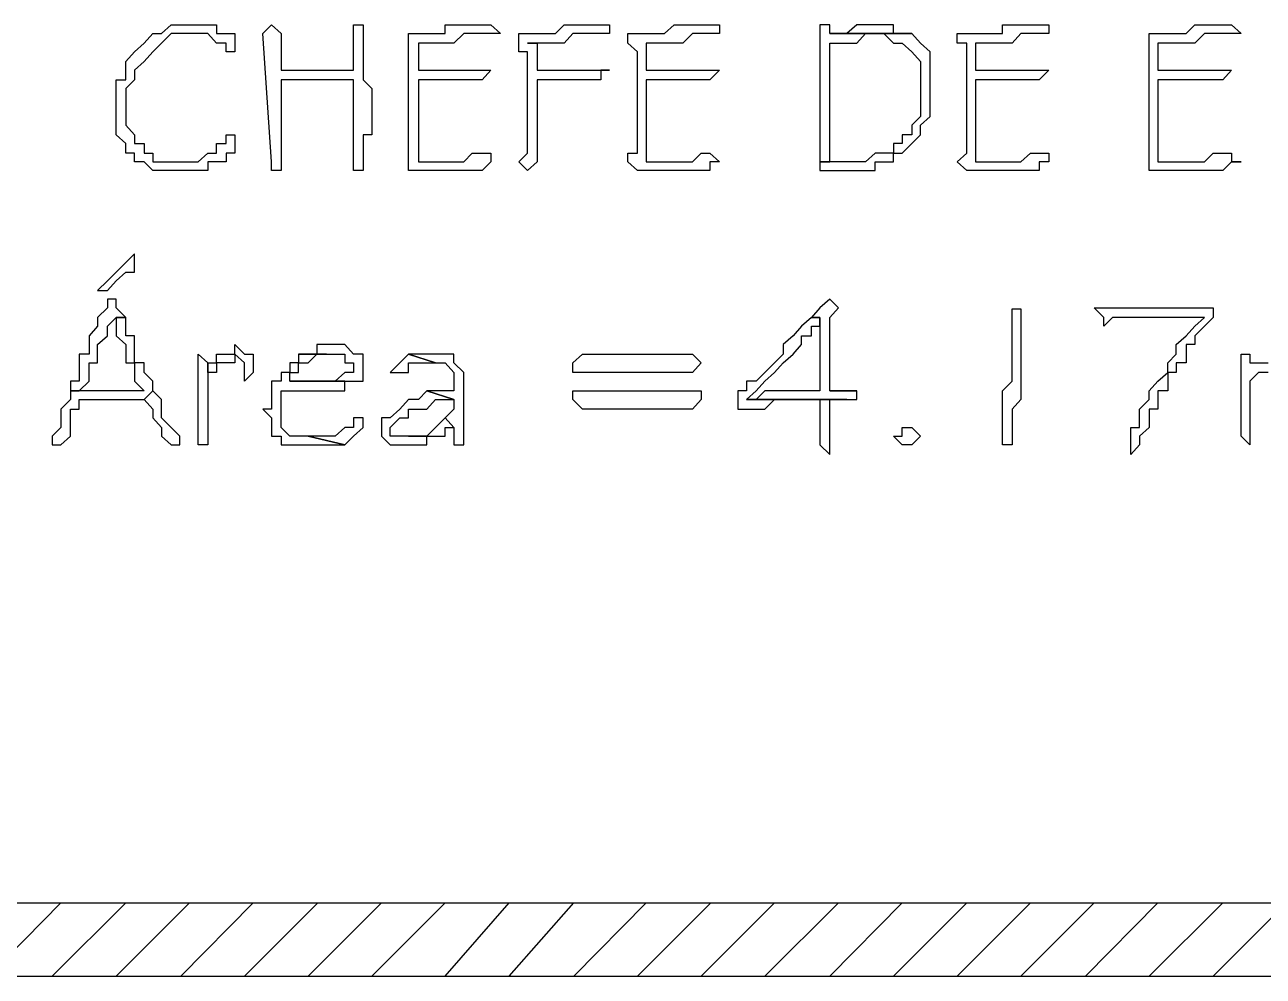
# Model space of a CAD drawing. Header units: millimetres. Extents: x -518.8 to -461.2, y 3.5 to 44.2.
# Drawn here: x -497.324 to -496.461, y 28.933 to 29.595 of the extents above; entities that cross this region are included whole.
import ezdxf

# ---------------------------------------------------------------- set-up
doc = ezdxf.new("R2010")
doc.units = ezdxf.units.MM
doc.header["$MEASUREMENT"] = 0
for name, color, linetype in [('14', 14, 'Continuous'), ('5', 5, 'Continuous'), ('MYSOLIDS', 7, 'Continuous')]:
    doc.layers.add(name, color=color, linetype=linetype)

msp = doc.modelspace()

# ---------------------------------------------------------------- linework, layer by layer
at = {"layer": '14'}
for points in [[(-497.34889, 28.93304), (-497.29852, 28.98417)], [(-497.30453, 28.93304), (-497.2534, 28.98417)], [(-497.26017, 28.93304), (-497.20904, 28.98417)], [(-497.21506, 28.93304), (-497.16468, 28.98417)], [(-497.1707, 28.93304), (-497.11957, 28.98417)], [(-497.12634, 28.93304), (-497.07521, 28.98417)], [(-497.08198, 28.93304), (-497.03085, 28.98417)], [(-497.03085, 28.93304), (-496.98649, 28.98417)], [(-496.98649, 28.93304), (-496.94137, 28.98417)], [(-496.94137, 28.93304), (-496.891, 28.98417)], [(-496.89701, 28.93304), (-496.84589, 28.98417)], [(-496.85265, 28.93304), (-496.80152, 28.98417)], [(-496.80829, 28.93304), (-496.75716, 28.98417)], [(-496.76318, 28.93304), (-496.7128, 28.98417)], [(-496.71882, 28.93304), (-496.66769, 28.98417)], [(-496.67446, 28.93304), (-496.62333, 28.98417)], [(-496.6301, 28.93304), (-496.57897, 28.98417)], [(-496.58498, 28.93304), (-496.53461, 28.98417)], [(-496.54062, 28.93304), (-496.48949, 28.98417)], [(-496.49626, 28.93304), (-496.44513, 28.98417)]]:
    msp.add_lwpolyline(points, dxfattribs=at)
at = {"layer": '5'}
for points in [[(-498.4504, 28.98417), (-495.49025, 28.98417), (-495.49025, 29.58266)], [(-498.4504, 28.93304), (-495.43912, 28.93304)]]:
    msp.add_lwpolyline(points, dxfattribs=at)
at = {"layer": 'MYSOLIDS'}
for points in [[(-497.20904, 29.58943), (-497.21581, 29.58943), (-497.21581, 29.58943), (-497.22183, 29.58943), (-497.22859, 29.58266), (-497.22859, 29.58266), (-497.23461, 29.57665), (-497.23461, 29.57665), (-497.24062, 29.56988), (-497.24062, 29.56988), (-497.24062, 29.56988), (-497.24739, 29.56386), (-497.24739, 29.5571), (-497.24739, 29.5571), (-497.24739, 29.5571), (-497.2534, 29.55108), (-497.2534, 29.54432), (-497.2534, 29.54432), (-497.2534, 29.5383), (-497.2534, 29.53153), (-497.2534, 29.52552), (-497.2534, 29.52552), (-497.24739, 29.51875), (-497.24739, 29.51274), (-497.24739, 29.51274), (-497.24062, 29.51274), (-497.24062, 29.50597), (-497.23461, 29.50597), (-497.23461, 29.49996), (-497.22859, 29.49996), (-497.22183, 29.49996), (-497.21581, 29.49996), (-497.21581, 29.49996), (-497.20904, 29.49996), (-497.20904, 29.49996), (-497.20303, 29.49996), (-497.20303, 29.49996), (-497.19626, 29.50597), (-497.19626, 29.50597), (-497.19025, 29.50597), (-497.19025, 29.51274), (-497.18348, 29.51274), (-497.18348, 29.51875), (-497.17746, 29.51875), (-497.17746, 29.51875), (-497.17746, 29.51875), (-497.17746, 29.51875), (-497.17746, 29.51875), (-497.17746, 29.51875), (-497.17746, 29.51274), (-497.17746, 29.51274), (-497.17746, 29.50597), (-497.18348, 29.50597), (-497.18348, 29.49996), (-497.19025, 29.49996), (-497.19626, 29.49996), (-497.19626, 29.49394), (-497.19626, 29.49394), (-497.20303, 29.49394), (-497.20904, 29.49394), (-497.20904, 29.49394), (-497.21581, 29.49394), (-497.21581, 29.49394), (-497.22183, 29.49394), (-497.22859, 29.49394), (-497.22859, 29.49394), (-497.23461, 29.49394), (-497.24062, 29.49996), (-497.24062, 29.49996), (-497.24739, 29.49996), (-497.24739, 29.50597), (-497.2534, 29.50597), (-497.2534, 29.51274), (-497.2534, 29.51274), (-497.26017, 29.51875), (-497.26017, 29.52552), (-497.26017, 29.52552), (-497.26017, 29.53153), (-497.26017, 29.5383), (-497.26017, 29.5383), (-497.26017, 29.54432), (-497.26017, 29.55108), (-497.26017, 29.5571), (-497.2534, 29.5571), (-497.2534, 29.56386), (-497.2534, 29.56386), (-497.2534, 29.56988), (-497.24739, 29.57665), (-497.24739, 29.57665), (-497.24062, 29.58266), (-497.24062, 29.58266), (-497.23461, 29.58943), (-497.23461, 29.58943), (-497.22859, 29.58943), (-497.22183, 29.59544), (-497.22183, 29.59544), (-497.21581, 29.59544), (-497.20904, 29.59544), (-497.20904, 29.59544), (-497.20303, 29.59544), (-497.19626, 29.59544), (-497.19626, 29.59544), (-497.19025, 29.59544), (-497.19025, 29.58943), (-497.18348, 29.58943), (-497.17746, 29.58943), (-497.17746, 29.58266), (-497.17746, 29.58266), (-497.17746, 29.58266), (-497.17746, 29.57665), (-497.17746, 29.57665), (-497.17746, 29.57665), (-497.17746, 29.57665), (-497.18348, 29.57665), (-497.18348, 29.57665), (-497.18348, 29.58266), (-497.18348, 29.58266), (-497.19025, 29.58266), (-497.19025, 29.58266), (-497.19626, 29.58943), (-497.20303, 29.58943), (-497.20303, 29.58943), (-497.20904, 29.58943), (-497.20904, 29.58943), (-497.20904, 29.58943), (-497.20904, 29.58943)], [(-497.09476, 29.5571), (-497.09476, 29.5571), (-497.10077, 29.5571), (-497.10754, 29.5571), (-497.11355, 29.5571), (-497.11355, 29.5571), (-497.12032, 29.5571), (-497.12032, 29.5571), (-497.12634, 29.5571), (-497.1331, 29.5571), (-497.13912, 29.5571), (-497.14513, 29.5571), (-497.14513, 29.5571), (-497.14513, 29.5571), (-497.14513, 29.49996), (-497.14513, 29.49394), (-497.14513, 29.49394), (-497.1519, 29.49394), (-497.1519, 29.49394), (-497.1519, 29.49394), (-497.1519, 29.49394), (-497.1519, 29.49996), (-497.1519, 29.49996), (-497.15792, 29.58943), (-497.1519, 29.59544), (-497.1519, 29.59544), (-497.1519, 29.59544), (-497.1519, 29.59544), (-497.1519, 29.59544), (-497.1519, 29.59544), (-497.14513, 29.58943), (-497.14513, 29.58943), (-497.14513, 29.56386), (-497.14513, 29.56386), (-497.13912, 29.56386), (-497.1331, 29.56386), (-497.12634, 29.56386), (-497.12634, 29.56386), (-497.12032, 29.56386), (-497.11355, 29.56386), (-497.11355, 29.56386), (-497.10754, 29.56386), (-497.10077, 29.56386), (-497.09476, 29.56386), (-497.09476, 29.56386), (-497.09476, 29.56988), (-497.09476, 29.57665), (-497.09476, 29.58266), (-497.09476, 29.58266), (-497.09476, 29.58943), (-497.09476, 29.58943), (-497.09476, 29.59544), (-497.09476, 29.59544), (-497.08799, 29.59544), (-497.08799, 29.59544), (-497.08799, 29.59544), (-497.08799, 29.59544), (-497.08799, 29.58943), (-497.08799, 29.58943), (-497.08799, 29.58943), (-497.08799, 29.58266), (-497.08799, 29.57665), (-497.08799, 29.56988), (-497.08799, 29.56988), (-497.08799, 29.56386), (-497.08799, 29.5571), (-497.08799, 29.5571), (-497.08198, 29.55108), (-497.08198, 29.54432), (-497.08198, 29.5383), (-497.08198, 29.5383), (-497.08198, 29.53153), (-497.08198, 29.52552), (-497.08198, 29.51875), (-497.08799, 29.51875), (-497.08799, 29.51274), (-497.08799, 29.50597), (-497.08799, 29.50597), (-497.08799, 29.49996), (-497.08799, 29.49996), (-497.08799, 29.49996), (-497.08799, 29.49394), (-497.08799, 29.49394), (-497.08799, 29.49394), (-497.08799, 29.49394), (-497.09476, 29.49394), (-497.09476, 29.49394), (-497.09476, 29.49996), (-497.09476, 29.49996), (-497.09476, 29.50597), (-497.09476, 29.50597), (-497.09476, 29.50597), (-497.09476, 29.51274), (-497.09476, 29.51875), (-497.09476, 29.51875), (-497.09476, 29.52552), (-497.09476, 29.53153), (-497.09476, 29.5383), (-497.09476, 29.5383), (-497.09476, 29.54432), (-497.09476, 29.55108), (-497.09476, 29.55108), (-497.09476, 29.5571), (-497.09476, 29.5571), (-497.09476, 29.5571), (-497.09476, 29.5571), (-497.09476, 29.5571)], [(-497.04964, 29.56386), (-497.00528, 29.56386), (-497.00528, 29.56386), (-496.99927, 29.56386), (-496.99927, 29.56386), (-496.99927, 29.56386), (-496.99927, 29.56386), (-496.99927, 29.56386), (-496.99927, 29.56386), (-497.00528, 29.5571), (-497.00528, 29.5571), (-497.04964, 29.5571), (-497.04964, 29.55108), (-497.04964, 29.55108), (-497.04964, 29.55108), (-497.04964, 29.55108), (-497.04964, 29.54432), (-497.04964, 29.5383), (-497.04964, 29.5383), (-497.04964, 29.53153), (-497.04964, 29.53153), (-497.04964, 29.52552), (-497.04964, 29.51875), (-497.04964, 29.51875), (-497.04964, 29.51274), (-497.04964, 29.50597), (-497.04964, 29.49996), (-497.04964, 29.49996), (-497.04363, 29.49996), (-497.04363, 29.49996), (-497.03761, 29.49996), (-497.03085, 29.49996), (-497.02483, 29.49996), (-497.02483, 29.49996), (-497.02483, 29.49996), (-497.01807, 29.49996), (-497.01205, 29.50597), (-497.00528, 29.50597), (-497.00528, 29.50597), (-496.99927, 29.50597), (-496.99927, 29.49996), (-496.99927, 29.49996), (-496.99927, 29.49996), (-496.99927, 29.49996), (-496.99927, 29.49996), (-496.99927, 29.49996), (-497.00528, 29.49394), (-497.01205, 29.49394), (-497.01205, 29.49394), (-497.01807, 29.49394), (-497.02483, 29.49394), (-497.02483, 29.49394), (-497.03085, 29.49394), (-497.03761, 29.49394), (-497.04363, 29.49394), (-497.04363, 29.49394), (-497.04964, 29.49394), (-497.04964, 29.49394), (-497.05641, 29.49394), (-497.05641, 29.49394), (-497.05641, 29.49394), (-497.05641, 29.49996), (-497.05641, 29.49996), (-497.05641, 29.49996), (-497.05641, 29.50597), (-497.05641, 29.50597), (-497.05641, 29.51274), (-497.05641, 29.51875), (-497.05641, 29.52552), (-497.05641, 29.52552), (-497.05641, 29.53153), (-497.05641, 29.5383), (-497.05641, 29.54432), (-497.05641, 29.54432), (-497.05641, 29.55108), (-497.05641, 29.55108), (-497.05641, 29.5571), (-497.05641, 29.56386), (-497.05641, 29.56988), (-497.05641, 29.56988), (-497.05641, 29.57665), (-497.05641, 29.58266), (-497.05641, 29.58266), (-497.05641, 29.58943), (-497.05641, 29.58943), (-497.05641, 29.58943), (-497.05641, 29.58943), (-497.04964, 29.58943), (-497.04964, 29.58943), (-497.04363, 29.58943), (-497.04363, 29.58943), (-497.03761, 29.58943), (-497.03761, 29.58943), (-497.03085, 29.58943), (-497.03085, 29.59544), (-497.02483, 29.59544), (-497.01807, 29.59544), (-497.01807, 29.59544), (-497.01205, 29.59544), (-497.00528, 29.59544), (-497.00528, 29.59544), (-496.99927, 29.59544), (-496.99927, 29.59544), (-496.99927, 29.59544), (-496.99927, 29.59544), (-496.9925, 29.58943), (-496.9925, 29.58943), (-496.99927, 29.58943), (-496.99927, 29.58943), (-496.99927, 29.58943), (-497.00528, 29.58943), (-497.01205, 29.58943), (-497.01807, 29.58943), (-497.02483, 29.58266), (-497.03085, 29.58266), (-497.03085, 29.58266), (-497.03761, 29.58266), (-497.04363, 29.58266), (-497.04964, 29.58266), (-497.04964, 29.58266), (-497.04964, 29.58266), (-497.04964, 29.57665), (-497.04964, 29.57665), (-497.04964, 29.56988), (-497.04964, 29.56386), (-497.04964, 29.56386), (-497.04964, 29.56386), (-497.04964, 29.56386), (-497.04964, 29.56386)], [(-496.96694, 29.56386), (-496.96694, 29.56386), (-496.96092, 29.56386), (-496.95416, 29.56386), (-496.94814, 29.56386), (-496.94814, 29.56386), (-496.94213, 29.56386), (-496.93536, 29.56386), (-496.92934, 29.56386), (-496.92934, 29.56386), (-496.92258, 29.56386), (-496.92258, 29.56386), (-496.92258, 29.56386), (-496.91656, 29.56386), (-496.91656, 29.56386), (-496.91656, 29.56386), (-496.91656, 29.56386), (-496.91656, 29.56386), (-496.92258, 29.56386), (-496.92258, 29.5571), (-496.92934, 29.5571), (-496.93536, 29.5571), (-496.94213, 29.5571), (-496.94814, 29.5571), (-496.95416, 29.5571), (-496.95416, 29.5571), (-496.96092, 29.5571), (-496.96694, 29.5571), (-496.96694, 29.5571), (-496.96694, 29.55108), (-496.96694, 29.55108), (-496.96694, 29.54432), (-496.96694, 29.54432), (-496.96694, 29.5383), (-496.96694, 29.5383), (-496.96694, 29.53153), (-496.96694, 29.52552), (-496.96694, 29.51875), (-496.96694, 29.51274), (-496.96694, 29.50597), (-496.96694, 29.50597), (-496.96694, 29.49996), (-496.96694, 29.49996), (-496.97371, 29.49394), (-496.97371, 29.49394), (-496.97371, 29.49394), (-496.97371, 29.49394), (-496.97972, 29.49996), (-496.97972, 29.49996), (-496.97972, 29.49996), (-496.97972, 29.49996), (-496.97371, 29.50597), (-496.97371, 29.50597), (-496.97371, 29.51274), (-496.97371, 29.51875), (-496.97371, 29.52552), (-496.97371, 29.52552), (-496.97371, 29.53153), (-496.97371, 29.5383), (-496.97371, 29.5383), (-496.97371, 29.54432), (-496.97371, 29.55108), (-496.97371, 29.5571), (-496.97371, 29.5571), (-496.97371, 29.56386), (-496.97371, 29.56988), (-496.97371, 29.57665), (-496.97972, 29.57665), (-496.97972, 29.58266), (-496.97972, 29.58266), (-496.97972, 29.58943), (-496.97972, 29.58943), (-496.97371, 29.58943), (-496.97371, 29.58943), (-496.97371, 29.58943), (-496.96694, 29.58943), (-496.96694, 29.58943), (-496.96092, 29.58943), (-496.95416, 29.58943), (-496.94814, 29.59544), (-496.94814, 29.59544), (-496.94213, 29.59544), (-496.93536, 29.59544), (-496.93536, 29.59544), (-496.92934, 29.59544), (-496.92258, 29.59544), (-496.91656, 29.59544), (-496.91656, 29.59544), (-496.91656, 29.59544), (-496.91656, 29.59544), (-496.91656, 29.58943), (-496.91656, 29.58943), (-496.91656, 29.58943), (-496.91656, 29.58943), (-496.92258, 29.58943), (-496.92258, 29.58943), (-496.92934, 29.58943), (-496.93536, 29.58943), (-496.94213, 29.58943), (-496.94814, 29.58266), (-496.95416, 29.58266), (-496.95416, 29.58266), (-496.96092, 29.58266), (-496.96694, 29.58266), (-496.96694, 29.58266), (-496.97371, 29.58266), (-496.96694, 29.58266), (-496.96694, 29.57665), (-496.96694, 29.56988), (-496.96694, 29.56988), (-496.96694, 29.56386), (-496.96694, 29.56386), (-496.96694, 29.56386), (-496.96694, 29.56386)], [(-496.891, 29.56386), (-496.84664, 29.56386), (-496.84664, 29.56386), (-496.84664, 29.56386), (-496.84664, 29.56386), (-496.83987, 29.56386), (-496.83987, 29.56386), (-496.83987, 29.56386), (-496.83987, 29.56386), (-496.84664, 29.5571), (-496.84664, 29.5571), (-496.891, 29.5571), (-496.891, 29.55108), (-496.891, 29.55108), (-496.891, 29.55108), (-496.891, 29.55108), (-496.891, 29.54432), (-496.891, 29.5383), (-496.891, 29.5383), (-496.891, 29.53153), (-496.891, 29.53153), (-496.891, 29.52552), (-496.891, 29.51875), (-496.891, 29.51875), (-496.891, 29.51274), (-496.891, 29.50597), (-496.891, 29.49996), (-496.891, 29.49996), (-496.891, 29.49996), (-496.88423, 29.49996), (-496.87822, 29.49996), (-496.87145, 29.49996), (-496.87145, 29.49996), (-496.86543, 29.49996), (-496.86543, 29.49996), (-496.85867, 29.49996), (-496.85265, 29.50597), (-496.84664, 29.50597), (-496.84664, 29.50597), (-496.84664, 29.50597), (-496.83987, 29.49996), (-496.83987, 29.49996), (-496.83987, 29.49996), (-496.83987, 29.49996), (-496.83987, 29.49996), (-496.84664, 29.49996), (-496.84664, 29.49394), (-496.85265, 29.49394), (-496.85867, 29.49394), (-496.85867, 29.49394), (-496.86543, 29.49394), (-496.87145, 29.49394), (-496.87822, 29.49394), (-496.87822, 29.49394), (-496.88423, 29.49394), (-496.891, 29.49394), (-496.891, 29.49394), (-496.89701, 29.49394), (-496.89701, 29.49394), (-496.89701, 29.49394), (-496.89701, 29.49394), (-496.90378, 29.49996), (-496.90378, 29.49996), (-496.90378, 29.49996), (-496.90378, 29.50597), (-496.89701, 29.50597), (-496.89701, 29.51274), (-496.89701, 29.51875), (-496.89701, 29.52552), (-496.89701, 29.52552), (-496.89701, 29.53153), (-496.89701, 29.5383), (-496.89701, 29.54432), (-496.89701, 29.54432), (-496.89701, 29.55108), (-496.89701, 29.55108), (-496.89701, 29.5571), (-496.89701, 29.56386), (-496.89701, 29.56988), (-496.89701, 29.56988), (-496.89701, 29.57665), (-496.90378, 29.58266), (-496.90378, 29.58266), (-496.90378, 29.58943), (-496.90378, 29.58943), (-496.89701, 29.58943), (-496.89701, 29.58943), (-496.89701, 29.58943), (-496.89701, 29.58943), (-496.891, 29.58943), (-496.88423, 29.58943), (-496.87822, 29.58943), (-496.87822, 29.58943), (-496.87822, 29.58943), (-496.87145, 29.59544), (-496.86543, 29.59544), (-496.86543, 29.59544), (-496.85867, 29.59544), (-496.85265, 29.59544), (-496.84664, 29.59544), (-496.84664, 29.59544), (-496.83987, 29.59544), (-496.83987, 29.59544), (-496.83987, 29.59544), (-496.83987, 29.59544), (-496.83987, 29.58943), (-496.83987, 29.58943), (-496.83987, 29.58943), (-496.83987, 29.58943), (-496.84664, 29.58943), (-496.84664, 29.58943), (-496.85265, 29.58943), (-496.85867, 29.58943), (-496.86543, 29.58266), (-496.87145, 29.58266), (-496.87822, 29.58266), (-496.88423, 29.58266), (-496.88423, 29.58266), (-496.891, 29.58266), (-496.891, 29.58266), (-496.891, 29.58266), (-496.891, 29.57665), (-496.891, 29.57665), (-496.891, 29.56988), (-496.891, 29.56386), (-496.891, 29.56386), (-496.891, 29.56386), (-496.891, 29.56386), (-496.891, 29.56386)], [(-496.76995, 29.59544), (-496.76995, 29.58943), (-496.76995, 29.58943), (-496.76995, 29.58266), (-496.76995, 29.58266), (-496.76995, 29.57665), (-496.76995, 29.57665), (-496.76995, 29.56988), (-496.76995, 29.56386), (-496.76995, 29.5571), (-496.76995, 29.5571), (-496.76995, 29.55108), (-496.76995, 29.54432), (-496.76995, 29.5383), (-496.76995, 29.5383), (-496.76995, 29.53153), (-496.76995, 29.52552), (-496.76995, 29.52552), (-496.76995, 29.51875), (-496.76995, 29.51274), (-496.76995, 29.50597), (-496.76995, 29.49996), (-496.76995, 29.49996), (-496.76318, 29.49996), (-496.76318, 29.50597), (-496.76318, 29.50597), (-496.76318, 29.51274), (-496.76318, 29.51875), (-496.76318, 29.51875), (-496.76318, 29.52552), (-496.76318, 29.53153), (-496.76318, 29.53153), (-496.76318, 29.5383), (-496.76318, 29.54432), (-496.76318, 29.54432), (-496.76318, 29.55108), (-496.76318, 29.5571), (-496.76318, 29.5571), (-496.76318, 29.56386), (-496.76318, 29.56988), (-496.76318, 29.57665), (-496.76318, 29.57665), (-496.76318, 29.58266), (-496.76318, 29.58266), (-496.75716, 29.58266), (-496.75115, 29.58266), (-496.75115, 29.58266), (-496.74438, 29.58266), (-496.74438, 29.58266), (-496.73837, 29.58943), (-496.7316, 29.58943), (-496.70604, 29.58943), (-496.7128, 29.58943), (-496.76318, 29.58943), (-496.76318, 29.59544), (-496.76995, 29.59544), (-496.76995, 29.59544)], [(-496.70604, 29.58943), (-496.7316, 29.58943), (-496.7316, 29.58943), (-496.72558, 29.58943), (-496.71882, 29.58266), (-496.71882, 29.58266), (-496.7128, 29.58266), (-496.7128, 29.58266), (-496.70604, 29.57665), (-496.70604, 29.57665), (-496.70604, 29.57665), (-496.70002, 29.56988), (-496.70002, 29.56988), (-496.70002, 29.56386), (-496.70002, 29.5571), (-496.70002, 29.55108), (-496.70002, 29.55108), (-496.70002, 29.54432), (-496.70002, 29.5383), (-496.70002, 29.5383), (-496.70002, 29.53153), (-496.70604, 29.52552), (-496.70604, 29.52552), (-496.70604, 29.51875), (-496.7128, 29.51875), (-496.7128, 29.51274), (-496.71882, 29.51274), (-496.71882, 29.50597), (-496.72558, 29.50597), (-496.7316, 29.50597), (-496.7316, 29.50597), (-496.73837, 29.49996), (-496.73837, 29.49996), (-496.74438, 29.49996), (-496.75115, 29.49996), (-496.75115, 29.49996), (-496.75716, 29.49996), (-496.76318, 29.49996), (-496.76995, 29.49996), (-496.76995, 29.49996), (-496.76995, 29.49394), (-496.76995, 29.49394), (-496.76318, 29.49394), (-496.75716, 29.49394), (-496.75716, 29.49394), (-496.75115, 29.49394), (-496.74438, 29.49394), (-496.74438, 29.49394), (-496.73837, 29.49394), (-496.7316, 29.49394), (-496.7316, 29.49996), (-496.72558, 29.49996), (-496.71882, 29.49996), (-496.71882, 29.49996), (-496.71882, 29.50597), (-496.7128, 29.50597), (-496.7128, 29.50597), (-496.70604, 29.51274), (-496.70604, 29.51274), (-496.70002, 29.51875), (-496.70002, 29.52552), (-496.70002, 29.52552), (-496.69325, 29.53153), (-496.69325, 29.53153), (-496.69325, 29.5383), (-496.69325, 29.54432), (-496.69325, 29.55108), (-496.69325, 29.55108), (-496.69325, 29.55108), (-496.69325, 29.5571), (-496.69325, 29.56386), (-496.69325, 29.56988), (-496.69325, 29.56988), (-496.69325, 29.57665), (-496.70002, 29.58266), (-496.70002, 29.58266), (-496.70002, 29.58266), (-496.70604, 29.58943), (-496.70604, 29.58943), (-496.70604, 29.58943)], [(-496.7316, 29.59544), (-496.7316, 29.59544), (-496.73837, 29.59544), (-496.74438, 29.59544), (-496.74438, 29.59544), (-496.75115, 29.58943), (-496.75115, 29.58943), (-496.75716, 29.58943), (-496.76318, 29.58943), (-496.7128, 29.58943), (-496.71882, 29.58943), (-496.71882, 29.59544), (-496.72558, 29.59544), (-496.7316, 29.59544), (-496.7316, 29.59544)], [(-496.66167, 29.56386), (-496.61731, 29.56386), (-496.61731, 29.56386), (-496.61055, 29.56386), (-496.61055, 29.56386), (-496.61055, 29.56386), (-496.61055, 29.56386), (-496.61055, 29.56386), (-496.61055, 29.56386), (-496.61731, 29.5571), (-496.61731, 29.5571), (-496.66167, 29.5571), (-496.66167, 29.55108), (-496.66167, 29.55108), (-496.66167, 29.55108), (-496.66167, 29.55108), (-496.66167, 29.54432), (-496.66167, 29.5383), (-496.66167, 29.5383), (-496.66167, 29.53153), (-496.66167, 29.53153), (-496.66167, 29.52552), (-496.66167, 29.51875), (-496.66167, 29.51875), (-496.66167, 29.51274), (-496.66167, 29.50597), (-496.66167, 29.49996), (-496.66167, 29.49996), (-496.66167, 29.49996), (-496.65566, 29.49996), (-496.64889, 29.49996), (-496.64288, 29.49996), (-496.64288, 29.49996), (-496.63611, 29.49996), (-496.63611, 29.49996), (-496.6301, 29.49996), (-496.62333, 29.50597), (-496.61731, 29.50597), (-496.61731, 29.50597), (-496.61055, 29.50597), (-496.61055, 29.49996), (-496.61055, 29.49996), (-496.61055, 29.49996), (-496.61055, 29.49996), (-496.61055, 29.49996), (-496.61731, 29.49996), (-496.61731, 29.49394), (-496.62333, 29.49394), (-496.6301, 29.49394), (-496.6301, 29.49394), (-496.63611, 29.49394), (-496.64288, 29.49394), (-496.64288, 29.49394), (-496.64889, 29.49394), (-496.65566, 29.49394), (-496.66167, 29.49394), (-496.66167, 29.49394), (-496.66769, 29.49394), (-496.66769, 29.49394), (-496.66769, 29.49394), (-496.66769, 29.49394), (-496.67446, 29.49996), (-496.67446, 29.49996), (-496.67446, 29.49996), (-496.66769, 29.50597), (-496.66769, 29.50597), (-496.66769, 29.51274), (-496.66769, 29.51875), (-496.66769, 29.52552), (-496.66769, 29.52552), (-496.66769, 29.53153), (-496.66769, 29.5383), (-496.66769, 29.54432), (-496.66769, 29.54432), (-496.66769, 29.55108), (-496.66769, 29.55108), (-496.66769, 29.5571), (-496.66769, 29.56386), (-496.66769, 29.56988), (-496.66769, 29.56988), (-496.66769, 29.57665), (-496.66769, 29.58266), (-496.67446, 29.58266), (-496.67446, 29.58943), (-496.67446, 29.58943), (-496.66769, 29.58943), (-496.66769, 29.58943), (-496.66769, 29.58943), (-496.66167, 29.58943), (-496.66167, 29.58943), (-496.65566, 29.58943), (-496.64889, 29.58943), (-496.64889, 29.58943), (-496.64288, 29.58943), (-496.64288, 29.59544), (-496.63611, 29.59544), (-496.63611, 29.59544), (-496.6301, 29.59544), (-496.62333, 29.59544), (-496.61731, 29.59544), (-496.61731, 29.59544), (-496.61055, 29.59544), (-496.61055, 29.59544), (-496.61055, 29.59544), (-496.61055, 29.59544), (-496.61055, 29.58943), (-496.61055, 29.58943), (-496.61055, 29.58943), (-496.61055, 29.58943), (-496.61055, 29.58943), (-496.61731, 29.58943), (-496.62333, 29.58943), (-496.6301, 29.58943), (-496.63611, 29.58266), (-496.64288, 29.58266), (-496.64889, 29.58266), (-496.64889, 29.58266), (-496.65566, 29.58266), (-496.66167, 29.58266), (-496.66167, 29.58266), (-496.66167, 29.58266), (-496.66167, 29.57665), (-496.66167, 29.57665), (-496.66167, 29.56988), (-496.66167, 29.56386), (-496.66167, 29.56386), (-496.66167, 29.56386), (-496.66167, 29.56386), (-496.66167, 29.56386)], [(-496.53461, 29.56386), (-496.48949, 29.56386), (-496.48949, 29.56386), (-496.48348, 29.56386), (-496.48348, 29.56386), (-496.48348, 29.56386), (-496.48348, 29.56386), (-496.48348, 29.56386), (-496.48348, 29.56386), (-496.48949, 29.5571), (-496.48949, 29.5571), (-496.53461, 29.5571), (-496.53461, 29.55108), (-496.53461, 29.55108), (-496.53461, 29.55108), (-496.53461, 29.55108), (-496.53461, 29.54432), (-496.53461, 29.5383), (-496.53461, 29.5383), (-496.53461, 29.53153), (-496.53461, 29.53153), (-496.53461, 29.52552), (-496.53461, 29.51875), (-496.53461, 29.51875), (-496.53461, 29.51274), (-496.53461, 29.50597), (-496.53461, 29.49996), (-496.53461, 29.49996), (-496.52784, 29.49996), (-496.52784, 29.49996), (-496.52183, 29.49996), (-496.51506, 29.49996), (-496.50904, 29.49996), (-496.50904, 29.49996), (-496.50904, 29.49996), (-496.50228, 29.49996), (-496.49626, 29.50597), (-496.48949, 29.50597), (-496.48949, 29.50597), (-496.48348, 29.50597), (-496.48348, 29.49996), (-496.48348, 29.49996), (-496.47671, 29.49996), (-496.47671, 29.49996), (-496.48348, 29.49996), (-496.48348, 29.49996), (-496.48949, 29.49394), (-496.49626, 29.49394), (-496.49626, 29.49394), (-496.50228, 29.49394), (-496.50904, 29.49394), (-496.50904, 29.49394), (-496.51506, 29.49394), (-496.52183, 29.49394), (-496.52784, 29.49394), (-496.52784, 29.49394), (-496.53461, 29.49394), (-496.53461, 29.49394), (-496.53461, 29.49394), (-496.54062, 29.49394), (-496.54062, 29.49394), (-496.54062, 29.49996), (-496.54062, 29.49996), (-496.54062, 29.49996), (-496.54062, 29.50597), (-496.54062, 29.50597), (-496.54062, 29.51274), (-496.54062, 29.51875), (-496.54062, 29.52552), (-496.54062, 29.52552), (-496.54062, 29.53153), (-496.54062, 29.5383), (-496.54062, 29.54432), (-496.54062, 29.54432), (-496.54062, 29.55108), (-496.54062, 29.55108), (-496.54062, 29.5571), (-496.54062, 29.56386), (-496.54062, 29.56988), (-496.54062, 29.56988), (-496.54062, 29.57665), (-496.54062, 29.58266), (-496.54062, 29.58266), (-496.54062, 29.58943), (-496.54062, 29.58943), (-496.54062, 29.58943), (-496.54062, 29.58943), (-496.53461, 29.58943), (-496.53461, 29.58943), (-496.52784, 29.58943), (-496.52784, 29.58943), (-496.52183, 29.58943), (-496.52183, 29.58943), (-496.51506, 29.58943), (-496.50904, 29.59544), (-496.50904, 29.59544), (-496.50228, 29.59544), (-496.50228, 29.59544), (-496.49626, 29.59544), (-496.48949, 29.59544), (-496.48949, 29.59544), (-496.48348, 29.59544), (-496.48348, 29.59544), (-496.48348, 29.59544), (-496.48348, 29.59544), (-496.47671, 29.58943), (-496.47671, 29.58943), (-496.47671, 29.58943), (-496.48348, 29.58943), (-496.48348, 29.58943), (-496.48949, 29.58943), (-496.49626, 29.58943), (-496.50228, 29.58943), (-496.50904, 29.58266), (-496.50904, 29.58266), (-496.51506, 29.58266), (-496.52183, 29.58266), (-496.52784, 29.58266), (-496.53461, 29.58266), (-496.53461, 29.58266), (-496.53461, 29.58266), (-496.53461, 29.57665), (-496.53461, 29.57665), (-496.53461, 29.56988), (-496.53461, 29.56386), (-496.53461, 29.56386), (-496.53461, 29.56386), (-496.53461, 29.56386), (-496.53461, 29.56386)], [(-497.24739, 29.43605), (-497.24739, 29.43605), (-497.2534, 29.43003), (-497.2534, 29.43003), (-497.26017, 29.42326), (-497.26017, 29.42326), (-497.26017, 29.42326), (-497.26619, 29.41725), (-497.26619, 29.41725), (-497.27295, 29.41048), (-497.27295, 29.41048), (-497.26619, 29.41048), (-497.26619, 29.41048), (-497.26619, 29.41048), (-497.26017, 29.41725), (-497.26017, 29.41725), (-497.2534, 29.42326), (-497.2534, 29.42326), (-497.24739, 29.42326), (-497.24739, 29.43003), (-497.24739, 29.43003), (-497.24739, 29.43003), (-497.24739, 29.43605), (-497.24739, 29.43605), (-497.24739, 29.43605)], [(-497.26619, 29.40447), (-497.26619, 29.40447), (-497.26619, 29.40447), (-497.26619, 29.39845), (-497.26619, 29.39845), (-497.27295, 29.39168), (-497.27295, 29.38567), (-497.27295, 29.38567), (-497.27897, 29.3789), (-497.27897, 29.36612), (-497.28574, 29.36612), (-497.28574, 29.36011), (-497.28574, 29.36011), (-497.28574, 29.35334), (-497.28574, 29.34732), (-497.29175, 29.34732), (-497.29175, 29.34056), (-497.28574, 29.34056), (-497.28574, 29.34056), (-497.27897, 29.34732), (-497.27897, 29.35334), (-497.27897, 29.36011), (-497.27897, 29.36011), (-497.27295, 29.36011), (-497.27295, 29.36612), (-497.27295, 29.37289), (-497.27295, 29.37289), (-497.26619, 29.3789), (-497.26619, 29.38567), (-497.26619, 29.38567), (-497.26017, 29.39168), (-497.2534, 29.39168), (-497.26017, 29.39845), (-497.26017, 29.40447), (-497.26619, 29.40447), (-497.26619, 29.40447)], [(-496.76318, 29.40447), (-496.76318, 29.40447), (-496.76995, 29.39845), (-496.76995, 29.39845), (-496.77596, 29.39168), (-496.76995, 29.39168), (-496.76995, 29.38567), (-496.76995, 29.38567), (-496.76995, 29.3789), (-496.76995, 29.37289), (-496.76995, 29.37289), (-496.76995, 29.36612), (-496.76995, 29.36011), (-496.76995, 29.36011), (-496.76995, 29.35334), (-496.76995, 29.34732), (-496.76995, 29.34056), (-496.76995, 29.34056), (-496.77596, 29.34056), (-496.78273, 29.34056), (-496.78273, 29.34056), (-496.78874, 29.34056), (-496.79551, 29.34056), (-496.79551, 29.34056), (-496.80152, 29.34056), (-496.80152, 29.34056), (-496.80829, 29.34056), (-496.81431, 29.33454), (-496.82107, 29.33454), (-496.75115, 29.33454), (-496.74438, 29.33454), (-496.74438, 29.34056), (-496.74438, 29.34056), (-496.76318, 29.34056), (-496.76318, 29.34732), (-496.76318, 29.35334), (-496.76318, 29.35334), (-496.76318, 29.36011), (-496.76318, 29.36612), (-496.76318, 29.37289), (-496.76318, 29.37289), (-496.76318, 29.3789), (-496.76318, 29.38567), (-496.76318, 29.39168), (-496.76318, 29.39168), (-496.75716, 29.39845), (-496.76318, 29.40447), (-496.76318, 29.40447), (-496.76318, 29.40447)], [(-497.2534, 29.39168), (-497.26017, 29.39168), (-497.26017, 29.39168), (-497.26017, 29.38567), (-497.26017, 29.3789), (-497.26017, 29.3789), (-497.2534, 29.37289), (-497.2534, 29.36612), (-497.2534, 29.36612), (-497.2534, 29.36011), (-497.24739, 29.36011), (-497.24739, 29.35334), (-497.24739, 29.34732), (-497.24062, 29.34056), (-497.28574, 29.34056), (-497.29175, 29.34056), (-497.29175, 29.33454), (-497.29175, 29.33454), (-497.29852, 29.32777), (-497.29852, 29.32176), (-497.29852, 29.32176), (-497.29852, 29.31499), (-497.30453, 29.30898), (-497.30453, 29.30898), (-497.30453, 29.30898), (-497.30453, 29.30296), (-497.29852, 29.30296), (-497.29852, 29.30296), (-497.29852, 29.30296), (-497.29175, 29.30898), (-497.29175, 29.31499), (-497.29175, 29.31499), (-497.29175, 29.32176), (-497.29175, 29.32777), (-497.28574, 29.32777), (-497.28574, 29.33454), (-497.24062, 29.33454), (-497.23461, 29.34056), (-497.23461, 29.34056), (-497.23461, 29.34732), (-497.24062, 29.35334), (-497.24062, 29.35334), (-497.24062, 29.36011), (-497.24739, 29.36011), (-497.24739, 29.36612), (-497.24739, 29.37289), (-497.24739, 29.37289), (-497.24739, 29.3789), (-497.2534, 29.3789), (-497.2534, 29.3789), (-497.2534, 29.38567), (-497.2534, 29.39168), (-497.2534, 29.39168), (-497.2534, 29.39168)], [(-496.77596, 29.39168), (-496.77596, 29.39168), (-496.78273, 29.38567), (-496.78273, 29.38567), (-496.78874, 29.3789), (-496.78874, 29.3789), (-496.79551, 29.37289), (-496.79551, 29.36612), (-496.79551, 29.36612), (-496.80152, 29.36011), (-496.80152, 29.36011), (-496.80829, 29.35334), (-496.80829, 29.35334), (-496.81431, 29.34732), (-496.82107, 29.34732), (-496.82107, 29.34056), (-496.82709, 29.34056), (-496.82709, 29.34056), (-496.82709, 29.33454), (-496.82709, 29.33454), (-496.82709, 29.32777), (-496.82709, 29.32777), (-496.82107, 29.32777), (-496.82107, 29.32777), (-496.81431, 29.32777), (-496.81431, 29.32777), (-496.80829, 29.32777), (-496.80152, 29.33454), (-496.79551, 29.33454), (-496.79551, 29.33454), (-496.78874, 29.33454), (-496.78273, 29.33454), (-496.77596, 29.33454), (-496.77596, 29.33454), (-496.76995, 29.33454), (-496.76318, 29.33454), (-496.76318, 29.33454), (-496.75716, 29.33454), (-496.75716, 29.33454), (-496.75115, 29.33454), (-496.82107, 29.33454), (-496.81431, 29.34056), (-496.81431, 29.34056), (-496.80829, 29.34732), (-496.80829, 29.34732), (-496.80152, 29.35334), (-496.80152, 29.35334), (-496.79551, 29.36011), (-496.79551, 29.36011), (-496.78874, 29.36612), (-496.78874, 29.36612), (-496.78273, 29.37289), (-496.78273, 29.3789), (-496.77596, 29.3789), (-496.77596, 29.38567), (-496.76995, 29.38567), (-496.76995, 29.39168), (-496.77596, 29.39168), (-496.77596, 29.39168)], [(-496.64288, 29.30898), (-496.64288, 29.30898), (-496.64288, 29.31499), (-496.64288, 29.31499), (-496.64288, 29.32176), (-496.64288, 29.32777), (-496.64288, 29.32777), (-496.64288, 29.33454), (-496.64288, 29.34056), (-496.63611, 29.34732), (-496.63611, 29.34732), (-496.63611, 29.35334), (-496.63611, 29.36011), (-496.63611, 29.36612), (-496.63611, 29.36612), (-496.63611, 29.37289), (-496.63611, 29.37289), (-496.63611, 29.3789), (-496.63611, 29.38567), (-496.63611, 29.38567), (-496.63611, 29.39168), (-496.63611, 29.3977), (-496.63611, 29.3977), (-496.63611, 29.3977), (-496.63611, 29.3977), (-496.63611, 29.3977), (-496.6301, 29.3977), (-496.6301, 29.3977), (-496.6301, 29.3977), (-496.6301, 29.39168), (-496.6301, 29.38567), (-496.6301, 29.38567), (-496.6301, 29.3789), (-496.6301, 29.37289), (-496.6301, 29.36612), (-496.6301, 29.36612), (-496.6301, 29.36011), (-496.6301, 29.35334), (-496.6301, 29.35334), (-496.6301, 29.34732), (-496.6301, 29.34056), (-496.6301, 29.33454), (-496.6301, 29.33454), (-496.63611, 29.32777), (-496.63611, 29.32176), (-496.63611, 29.31499), (-496.63611, 29.31499), (-496.63611, 29.30898), (-496.63611, 29.30898), (-496.63611, 29.30898), (-496.63611, 29.30296), (-496.63611, 29.30296), (-496.63611, 29.30296), (-496.63611, 29.30296), (-496.64288, 29.30296), (-496.64288, 29.30296), (-496.64288, 29.30898), (-496.64288, 29.30898), (-496.64288, 29.30898), (-496.64288, 29.30898), (-496.64288, 29.30898)], [(-496.56619, 29.39168), (-496.56619, 29.39168), (-496.56619, 29.39168), (-496.56619, 29.39168), (-496.56619, 29.39168), (-496.5722, 29.38567), (-496.5722, 29.38567), (-496.5722, 29.38567), (-496.5722, 29.38567), (-496.5722, 29.38567), (-496.5722, 29.38567), (-496.5722, 29.39168), (-496.57897, 29.39845), (-496.5722, 29.39845), (-496.5722, 29.39845), (-496.5722, 29.39845), (-496.56619, 29.39845), (-496.56017, 29.39845), (-496.5534, 29.39845), (-496.5534, 29.39845), (-496.54739, 29.39845), (-496.54062, 29.39845), (-496.53461, 29.39845), (-496.53461, 29.39845), (-496.52784, 29.39845), (-496.52183, 29.39845), (-496.52183, 29.39845), (-496.51506, 29.39845), (-496.50904, 29.39845), (-496.50228, 29.39845), (-496.50228, 29.39845), (-496.50228, 29.39845), (-496.50228, 29.39845), (-496.49626, 29.39845), (-496.49626, 29.39845), (-496.49626, 29.39845), (-496.49626, 29.39845), (-496.49626, 29.39845), (-496.49626, 29.39168), (-496.50228, 29.38567), (-496.50228, 29.38567), (-496.50904, 29.3789), (-496.50904, 29.37289), (-496.51506, 29.37289), (-496.51506, 29.36612), (-496.51506, 29.36011), (-496.52183, 29.36011), (-496.52183, 29.35334), (-496.52784, 29.35334), (-496.52784, 29.34732), (-496.52784, 29.34732), (-496.52784, 29.34056), (-496.53461, 29.34056), (-496.53461, 29.33454), (-496.53461, 29.32777), (-496.54062, 29.32777), (-496.54062, 29.32176), (-496.54062, 29.32176), (-496.54062, 29.31499), (-496.54739, 29.30898), (-496.54739, 29.30898), (-496.54739, 29.30296), (-496.54739, 29.30296), (-496.5534, 29.2962), (-496.5534, 29.2962), (-496.5534, 29.2962), (-496.5534, 29.2962), (-496.5534, 29.2962), (-496.5534, 29.2962), (-496.5534, 29.2962), (-496.5534, 29.2962), (-496.5534, 29.30296), (-496.5534, 29.30296), (-496.5534, 29.30898), (-496.5534, 29.31499), (-496.54739, 29.31499), (-496.54739, 29.32176), (-496.54739, 29.32777), (-496.54739, 29.32777), (-496.54062, 29.33454), (-496.54062, 29.34056), (-496.54062, 29.34056), (-496.53461, 29.34732), (-496.53461, 29.34732), (-496.52784, 29.35334), (-496.52784, 29.36011), (-496.52784, 29.36011), (-496.52183, 29.36612), (-496.52183, 29.36612), (-496.52183, 29.37289), (-496.51506, 29.3789), (-496.51506, 29.3789), (-496.50904, 29.38567), (-496.50904, 29.38567), (-496.50228, 29.39168), (-496.50228, 29.39168), (-496.50904, 29.39168), (-496.50904, 29.39168), (-496.51506, 29.39168), (-496.52183, 29.39168), (-496.52784, 29.39168), (-496.52784, 29.39168), (-496.53461, 29.39168), (-496.53461, 29.39168), (-496.54062, 29.39168), (-496.54739, 29.39168), (-496.5534, 29.39168), (-496.5534, 29.39168), (-496.56017, 29.39168), (-496.56619, 29.39168), (-496.56619, 29.39168), (-496.56619, 29.39168), (-496.56619, 29.39168), (-496.56619, 29.39168)], [(-497.19626, 29.35334), (-497.19626, 29.36011), (-497.19025, 29.36011), (-497.19025, 29.36612), (-497.18348, 29.36612), (-497.17746, 29.36612), (-497.17746, 29.36612), (-497.17746, 29.37289), (-497.1707, 29.36612), (-497.16468, 29.36612), (-497.16468, 29.36612), (-497.16468, 29.36011), (-497.16468, 29.36011), (-497.16468, 29.35334), (-497.16468, 29.35334), (-497.1707, 29.34732), (-497.1707, 29.34732), (-497.1707, 29.35334), (-497.1707, 29.35334), (-497.1707, 29.35334), (-497.1707, 29.35334), (-497.1707, 29.35334), (-497.1707, 29.35334), (-497.1707, 29.36011), (-497.1707, 29.36011), (-497.1707, 29.36011), (-497.1707, 29.36011), (-497.17746, 29.36612), (-497.17746, 29.36612), (-497.17746, 29.36011), (-497.18348, 29.36011), (-497.18348, 29.36011), (-497.19025, 29.36011), (-497.19025, 29.35334), (-497.19626, 29.35334), (-497.19626, 29.34732), (-497.19626, 29.34732), (-497.19626, 29.34056), (-497.19626, 29.34056), (-497.19626, 29.33454), (-497.19626, 29.33454), (-497.19626, 29.32777), (-497.19626, 29.32176), (-497.19626, 29.31499), (-497.19626, 29.31499), (-497.19626, 29.31499), (-497.19626, 29.30898), (-497.19626, 29.30296), (-497.19626, 29.30296), (-497.20303, 29.30296), (-497.20303, 29.30296), (-497.20303, 29.30296), (-497.20303, 29.30296), (-497.20303, 29.30898), (-497.20303, 29.30898), (-497.20303, 29.31499), (-497.20303, 29.32176), (-497.20303, 29.32777), (-497.20303, 29.32777), (-497.20303, 29.33454), (-497.20303, 29.34056), (-497.20303, 29.34732), (-497.20303, 29.34732), (-497.20303, 29.35334), (-497.20303, 29.36011), (-497.20303, 29.36011), (-497.20303, 29.36011), (-497.20303, 29.36612), (-497.20303, 29.36612), (-497.20303, 29.36612), (-497.20303, 29.36612), (-497.20303, 29.36612), (-497.19626, 29.36011), (-497.19626, 29.35334), (-497.19626, 29.35334), (-497.19626, 29.35334), (-497.19626, 29.35334), (-497.19626, 29.35334), (-497.19626, 29.35334)], [(-497.1331, 29.36612), (-497.1331, 29.36011), (-497.13912, 29.36011), (-497.13912, 29.35334), (-497.14513, 29.35334), (-497.14513, 29.34732), (-497.1519, 29.34732), (-497.1519, 29.34056), (-497.1519, 29.34056), (-497.1519, 29.33454), (-497.1519, 29.32777), (-497.15792, 29.32777), (-497.1519, 29.32176), (-497.1519, 29.31499), (-497.1519, 29.31499), (-497.1519, 29.30898), (-497.14513, 29.30898), (-497.14513, 29.30898), (-497.14513, 29.30296), (-497.13912, 29.30296), (-497.1331, 29.30296), (-497.1331, 29.30296), (-497.12634, 29.30296), (-497.12634, 29.30296), (-497.12032, 29.30296), (-497.11355, 29.30296), (-497.10754, 29.30296), (-497.10754, 29.30296), (-497.10754, 29.30296), (-497.10077, 29.30296), (-497.12634, 29.30898), (-497.1331, 29.30898), (-497.1331, 29.30898), (-497.13912, 29.30898), (-497.13912, 29.30898), (-497.14513, 29.31499), (-497.14513, 29.31499), (-497.14513, 29.32176), (-497.14513, 29.32777), (-497.14513, 29.32777), (-497.14513, 29.33454), (-497.14513, 29.33454), (-497.14513, 29.34056), (-497.14513, 29.34056), (-497.13912, 29.34056), (-497.1331, 29.34056), (-497.12634, 29.34056), (-497.12032, 29.34056), (-497.11355, 29.34056), (-497.11355, 29.34056), (-497.10754, 29.34056), (-497.10077, 29.34056), (-497.10077, 29.34732), (-497.13912, 29.34732), (-497.13912, 29.34732), (-497.13912, 29.35334), (-497.1331, 29.35334), (-497.1331, 29.36011), (-497.12634, 29.36011), (-497.12634, 29.36011), (-497.12032, 29.36612), (-497.11355, 29.36612), (-497.11355, 29.36612), (-497.1331, 29.36612), (-497.1331, 29.36612)], [(-497.11355, 29.37289), (-497.11355, 29.37289), (-497.12032, 29.37289), (-497.12032, 29.36612), (-497.12634, 29.36612), (-497.12634, 29.36612), (-497.1331, 29.36612), (-497.11355, 29.36612), (-497.10754, 29.36612), (-497.10077, 29.36612), (-497.10077, 29.36011), (-497.09476, 29.36011), (-497.09476, 29.35334), (-497.09476, 29.35334), (-497.09476, 29.35334), (-497.10077, 29.35334), (-497.10754, 29.34732), (-497.10754, 29.34732), (-497.11355, 29.34732), (-497.11355, 29.34732), (-497.12032, 29.34732), (-497.12634, 29.34732), (-497.1331, 29.34732), (-497.1331, 29.34732), (-497.13912, 29.34732), (-497.10077, 29.34732), (-497.10077, 29.34732), (-497.09476, 29.34732), (-497.08799, 29.34732), (-497.08799, 29.35334), (-497.08799, 29.35334), (-497.08799, 29.36011), (-497.08799, 29.36612), (-497.09476, 29.36612), (-497.09476, 29.36612), (-497.10077, 29.37289), (-497.10754, 29.37289), (-497.11355, 29.37289), (-497.11355, 29.37289)], [(-497.05641, 29.36612), (-497.06243, 29.36011), (-497.06243, 29.36011), (-497.06243, 29.36011), (-497.06919, 29.35334), (-497.06919, 29.35334), (-497.06243, 29.35334), (-497.06243, 29.35334), (-497.06243, 29.35334), (-497.05641, 29.35334), (-497.05641, 29.36011), (-497.04964, 29.36011), (-497.04964, 29.36011), (-497.04363, 29.36011), (-497.04363, 29.36011), (-497.03761, 29.36011), (-497.05641, 29.36612), (-497.05641, 29.36612)], [(-497.03761, 29.36612), (-497.03761, 29.36612), (-497.04363, 29.36612), (-497.04964, 29.36612), (-497.04964, 29.36612), (-497.04964, 29.36612), (-497.05641, 29.36612), (-497.03761, 29.36011), (-497.03085, 29.36011), (-497.03085, 29.36011), (-497.03085, 29.36011), (-497.02483, 29.35334), (-497.02483, 29.34732), (-497.02483, 29.34056), (-497.03085, 29.34056), (-497.03761, 29.34056), (-497.04363, 29.34056), (-497.02483, 29.33454), (-497.02483, 29.32777), (-497.03085, 29.32176), (-497.03085, 29.32176), (-497.02483, 29.31499), (-497.02483, 29.30898), (-497.02483, 29.30296), (-497.02483, 29.30296), (-497.01807, 29.30296), (-497.01807, 29.30898), (-497.01807, 29.34732), (-497.01807, 29.35334), (-497.02483, 29.36011), (-497.02483, 29.36011), (-497.02483, 29.36612), (-497.02483, 29.36612), (-497.03085, 29.36612), (-497.03761, 29.36612), (-497.03761, 29.36612)], [(-496.85867, 29.35334), (-496.93536, 29.35334), (-496.94213, 29.35334), (-496.94213, 29.36011), (-496.94213, 29.36011), (-496.94213, 29.36011), (-496.94213, 29.36011), (-496.94213, 29.36011), (-496.93536, 29.36612), (-496.93536, 29.36612), (-496.85867, 29.36612), (-496.85265, 29.36011), (-496.85265, 29.36011), (-496.85265, 29.36011), (-496.85265, 29.36011), (-496.85265, 29.36011), (-496.85265, 29.36011), (-496.85867, 29.35334), (-496.85867, 29.35334), (-496.85867, 29.35334), (-496.85867, 29.35334), (-496.85867, 29.35334)], [(-496.45792, 29.35334), (-496.46468, 29.35334), (-496.4707, 29.34732), (-496.4707, 29.30898), (-496.4707, 29.30296), (-496.4707, 29.30296), (-496.4707, 29.30296), (-496.4707, 29.30296), (-496.4707, 29.30296), (-496.4707, 29.30296), (-496.47671, 29.30898), (-496.47671, 29.30898), (-496.47671, 29.34732), (-496.47671, 29.34732), (-496.47671, 29.34732), (-496.47671, 29.34732), (-496.47671, 29.34732), (-496.47671, 29.34732), (-496.47671, 29.34732), (-496.47671, 29.34732), (-496.47671, 29.34732), (-496.47671, 29.35334), (-496.47671, 29.35334), (-496.47671, 29.35334), (-496.47671, 29.35334), (-496.47671, 29.36612), (-496.4707, 29.36612), (-496.4707, 29.36612), (-496.4707, 29.36612), (-496.4707, 29.36612), (-496.4707, 29.36612), (-496.4707, 29.36612), (-496.4707, 29.36612), (-496.4707, 29.36612), (-496.4707, 29.36011), (-496.46468, 29.36011), (-496.45792, 29.36011)], [(-497.23461, 29.34056), (-497.24062, 29.33454), (-497.24062, 29.33454), (-497.24062, 29.33454), (-497.23461, 29.32777), (-497.23461, 29.32176), (-497.23461, 29.32176), (-497.22859, 29.31499), (-497.22859, 29.30898), (-497.22183, 29.30296), (-497.22183, 29.30296), (-497.22183, 29.30296), (-497.21581, 29.30296), (-497.21581, 29.30296), (-497.21581, 29.30898), (-497.22183, 29.31499), (-497.22183, 29.31499), (-497.22859, 29.32176), (-497.22859, 29.32777), (-497.22859, 29.33454), (-497.23461, 29.34056), (-497.23461, 29.34056)], [(-497.04363, 29.34056), (-497.04964, 29.33454), (-497.04964, 29.33454), (-497.05641, 29.33454), (-497.05641, 29.33454), (-497.06243, 29.32777), (-497.06243, 29.32777), (-497.06243, 29.32777), (-497.06919, 29.32176), (-497.07521, 29.32176), (-497.07521, 29.31499), (-497.07521, 29.31499), (-497.07521, 29.31499), (-497.07521, 29.30898), (-497.06919, 29.30296), (-497.06919, 29.30296), (-497.06243, 29.30296), (-497.06243, 29.30296), (-497.05641, 29.30296), (-497.04964, 29.30296), (-497.04964, 29.30296), (-497.04363, 29.30296), (-497.04363, 29.30898), (-497.05641, 29.30898), (-497.06243, 29.30898), (-497.06919, 29.30898), (-497.06919, 29.30898), (-497.06919, 29.31499), (-497.06919, 29.31499), (-497.06919, 29.31499), (-497.06243, 29.32176), (-497.05641, 29.32176), (-497.05641, 29.32176), (-497.05641, 29.32777), (-497.04964, 29.32777), (-497.04964, 29.32777), (-497.04363, 29.32777), (-497.03761, 29.33454), (-497.03085, 29.33454), (-497.02483, 29.33454), (-497.04363, 29.34056), (-497.04363, 29.34056)], [(-496.85867, 29.32777), (-496.93536, 29.32777), (-496.94213, 29.33454), (-496.94213, 29.33454), (-496.94213, 29.33454), (-496.94213, 29.33454), (-496.94213, 29.34056), (-496.94213, 29.34056), (-496.93536, 29.34056), (-496.93536, 29.34056), (-496.85867, 29.34056), (-496.85265, 29.34056), (-496.85265, 29.34056), (-496.85265, 29.33454), (-496.85265, 29.33454), (-496.85265, 29.33454), (-496.85265, 29.33454), (-496.85867, 29.32777), (-496.85867, 29.32777), (-496.85867, 29.32777), (-496.85867, 29.32777), (-496.85867, 29.32777)], [(-496.75115, 29.34056), (-496.75115, 29.34056), (-496.75716, 29.34056), (-496.76318, 29.34056), (-496.76318, 29.34056), (-496.74438, 29.34056), (-496.74438, 29.34056), (-496.75115, 29.34056), (-496.75115, 29.34056)], [(-496.76318, 29.33454), (-496.76995, 29.33454), (-496.76995, 29.32777), (-496.76995, 29.32777), (-496.76995, 29.32176), (-496.76995, 29.30898), (-496.76995, 29.30898), (-496.76995, 29.30296), (-496.76995, 29.30296), (-496.76995, 29.30296), (-496.76318, 29.2962), (-496.76318, 29.2962), (-496.76318, 29.30296), (-496.76318, 29.30898), (-496.76318, 29.30898), (-496.76318, 29.30898), (-496.76318, 29.31499), (-496.76318, 29.32176), (-496.76318, 29.32777), (-496.76318, 29.32777), (-496.76318, 29.33454), (-496.76318, 29.33454)], [(-497.08799, 29.32176), (-497.08799, 29.32176), (-497.09476, 29.32176), (-497.09476, 29.32176), (-497.09476, 29.31499), (-497.09476, 29.31499), (-497.10077, 29.31499), (-497.10754, 29.30898), (-497.10754, 29.30898), (-497.11355, 29.30898), (-497.11355, 29.30898), (-497.12032, 29.30898), (-497.12634, 29.30898), (-497.10077, 29.30296), (-497.09476, 29.30898), (-497.09476, 29.30898), (-497.08799, 29.31499), (-497.08799, 29.31499), (-497.08799, 29.31499), (-497.08799, 29.32176), (-497.08799, 29.32176), (-497.08799, 29.32176), (-497.08799, 29.32176)], [(-497.03085, 29.32176), (-497.03761, 29.31499), (-497.03761, 29.31499), (-497.04363, 29.30898), (-497.04363, 29.30898), (-497.04964, 29.30898), (-497.05641, 29.30898), (-497.05641, 29.30898), (-497.04363, 29.30898), (-497.03761, 29.30898), (-497.03085, 29.30898), (-497.03085, 29.31499), (-497.02483, 29.31499), (-497.03085, 29.32176), (-497.03085, 29.32176)], [(-496.7128, 29.30296), (-496.7128, 29.30296), (-496.7128, 29.30296), (-496.71882, 29.30898), (-496.71882, 29.30898), (-496.7128, 29.30898), (-496.7128, 29.31499), (-496.7128, 29.31499), (-496.70604, 29.31499), (-496.70604, 29.31499), (-496.70604, 29.31499), (-496.70002, 29.30898), (-496.70002, 29.30898), (-496.70604, 29.30296), (-496.70604, 29.30296), (-496.70604, 29.30296), (-496.7128, 29.30296), (-496.7128, 29.30296), (-496.7128, 29.30296), (-496.7128, 29.30296)]]:
    msp.add_lwpolyline(points, dxfattribs=at)

doc.saveas('drawing.dxf')
